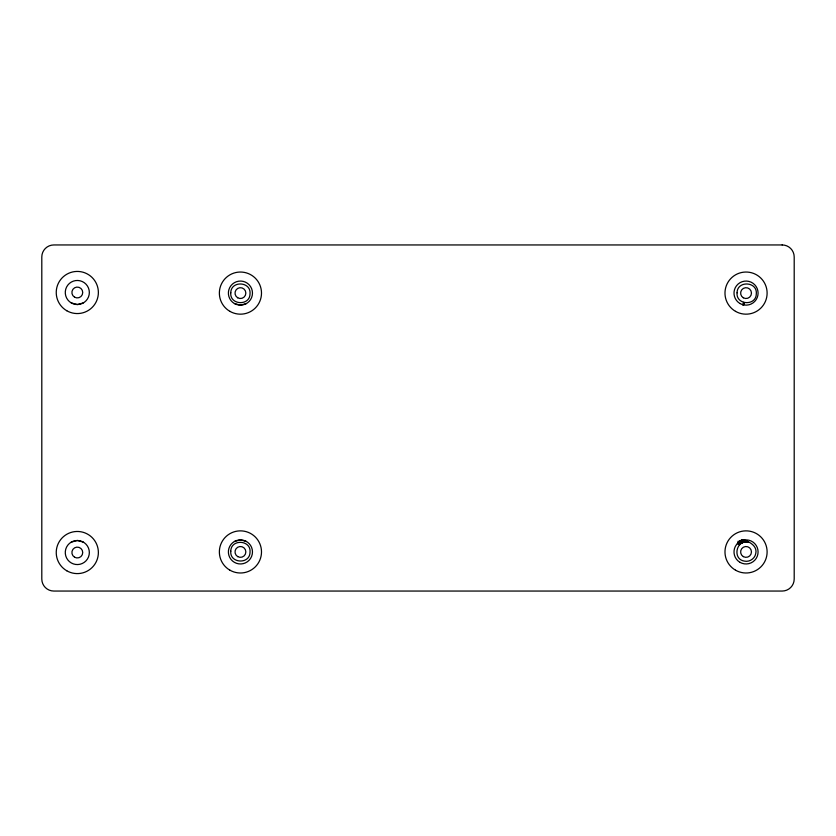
<?xml version="1.0" encoding="UTF-8"?>
<svg xmlns="http://www.w3.org/2000/svg" width="836" height="836" viewBox="0 0 836 836"><rect width="100%" height="100%" fill="white"/><g stroke="black" fill="none" stroke-linecap="round" stroke-linejoin="round"><path stroke-width="1.25" d="M83.328 302.925L77.309 304.534L71.29 302.925A12.038 12.038 0 0 1 71.29 282.077A12.038 12.038 0 0 1 89.347 292.495A12.038 12.038 0 0 1 71.29 302.925M246.453 303.531L240.434 305.14L234.414 303.531A12.038 12.038 0 0 1 234.414 282.672A12.038 12.038 0 0 1 252.472 293.102A12.038 12.038 0 0 1 234.414 303.531M71.29 542.104A12.038 12.038 0 0 1 89.347 552.533A12.038 12.038 0 0 1 71.29 562.952A12.038 12.038 0 0 1 71.29 542.104L77.309 540.495L83.328 542.104M234.414 541.498A12.038 12.038 0 0 1 252.472 551.927A12.038 12.038 0 0 1 234.414 562.356A12.038 12.038 0 0 1 234.414 541.498L240.434 539.889L246.453 541.498M743.852 539.868C749.673 541.853 757.541 546.086 755.754 553.589C754.845 558.751 749.244 562.367 744.165 561.071C731.928 558.887 736.474 538.948 748.45 542.292L743.831 539.857M741.49 539.575L746.067 542.052L741.48 539.554M739.86 540.599L743.246 542.554L739.933 540.631M230.788 292.819C229.576 305.203 249.995 306.216 250.027 293.781C251.228 281.408 230.809 280.384 230.788 292.819M230.788 551.206C229.576 563.579 249.995 564.603 250.027 552.168C251.228 539.784 230.809 538.771 230.788 551.206M737.07 292.819C735.868 305.203 756.287 306.216 756.308 293.781C757.52 281.408 737.101 280.384 737.07 292.819M743.622 302.433L743.037 304.962L743.622 302.433M744.082 302.569L743.497 305.109L744.082 302.569M782.162 244.948L53.838 244.948A12.038 12.038 0 0 0 41.8 256.986L41.8 579.014A12.038 12.038 0 0 0 53.838 591.052L782.162 591.052A12.038 12.038 0 0 0 794.2 579.014L794.2 256.986A12.038 12.038 0 0 0 782.162 244.948M747.029 542.083L742.462 539.638L747.029 542.083M744.636 542.198L741.229 540.296L744.636 542.198M742.347 542.909L740.132 541.592L742.347 542.909M741.501 543.348L738.157 541.32L741.501 543.348M740.309 544.152L738.136 542.773L740.309 544.152M739.588 544.79L737.446 543.39L739.588 544.79M740.027 303.531A12.038 12.038 0 0 0 758.085 293.102A12.038 12.038 0 0 0 740.027 282.672A12.038 12.038 0 0 0 740.027 303.531M740.027 562.356A12.038 12.038 0 0 0 758.085 551.927A12.038 12.038 0 0 0 740.027 541.498A12.038 12.038 0 0 0 740.027 562.356M229.9 311.347A21.067 21.067 0 0 0 261.501 293.102A21.067 21.067 0 0 0 229.9 274.856A21.067 21.067 0 0 0 229.9 311.347M735.513 311.347A21.067 21.067 0 0 0 767.114 293.102A21.067 21.067 0 0 0 735.513 274.856A21.067 21.067 0 0 0 735.513 311.347M735.513 570.173A21.067 21.067 0 0 0 767.114 551.927A21.067 21.067 0 0 0 735.513 533.681A21.067 21.067 0 0 0 735.513 570.173M229.9 570.173A21.067 21.067 0 0 0 261.501 551.927A21.067 21.067 0 0 0 229.9 533.681A21.067 21.067 0 0 0 229.9 570.173M66.775 570.779A21.067 21.067 0 0 0 98.376 552.533A21.067 21.067 0 0 0 66.775 534.288A21.067 21.067 0 0 0 66.775 570.779M66.775 310.741A21.067 21.067 0 0 0 98.376 292.495A21.067 21.067 0 0 0 66.775 274.25A21.067 21.067 0 0 0 66.775 310.741M237.727 297.794A5.413 5.413 0 0 0 245.847 293.102A5.413 5.413 0 0 0 237.727 288.41A5.413 5.413 0 0 0 237.727 297.794M237.727 556.619A5.413 5.413 0 0 0 245.847 551.927A5.413 5.413 0 0 0 237.727 547.235A5.413 5.413 0 0 0 237.727 556.619M743.34 297.794A5.413 5.413 0 0 0 751.459 293.102A5.413 5.413 0 0 0 743.34 288.41A5.413 5.413 0 0 0 743.34 297.794M743.34 556.619A5.413 5.413 0 0 0 751.459 551.927A5.413 5.413 0 0 0 743.34 547.235A5.413 5.413 0 0 0 743.34 556.619M74.603 297.188A5.413 5.413 0 0 0 82.733 292.495A5.413 5.413 0 0 0 74.603 287.803A5.413 5.413 0 0 0 74.603 297.188M74.603 557.225A5.413 5.413 0 0 0 82.733 552.533A5.413 5.413 0 0 0 74.603 547.841A5.413 5.413 0 0 0 74.603 557.225"/></g></svg>
